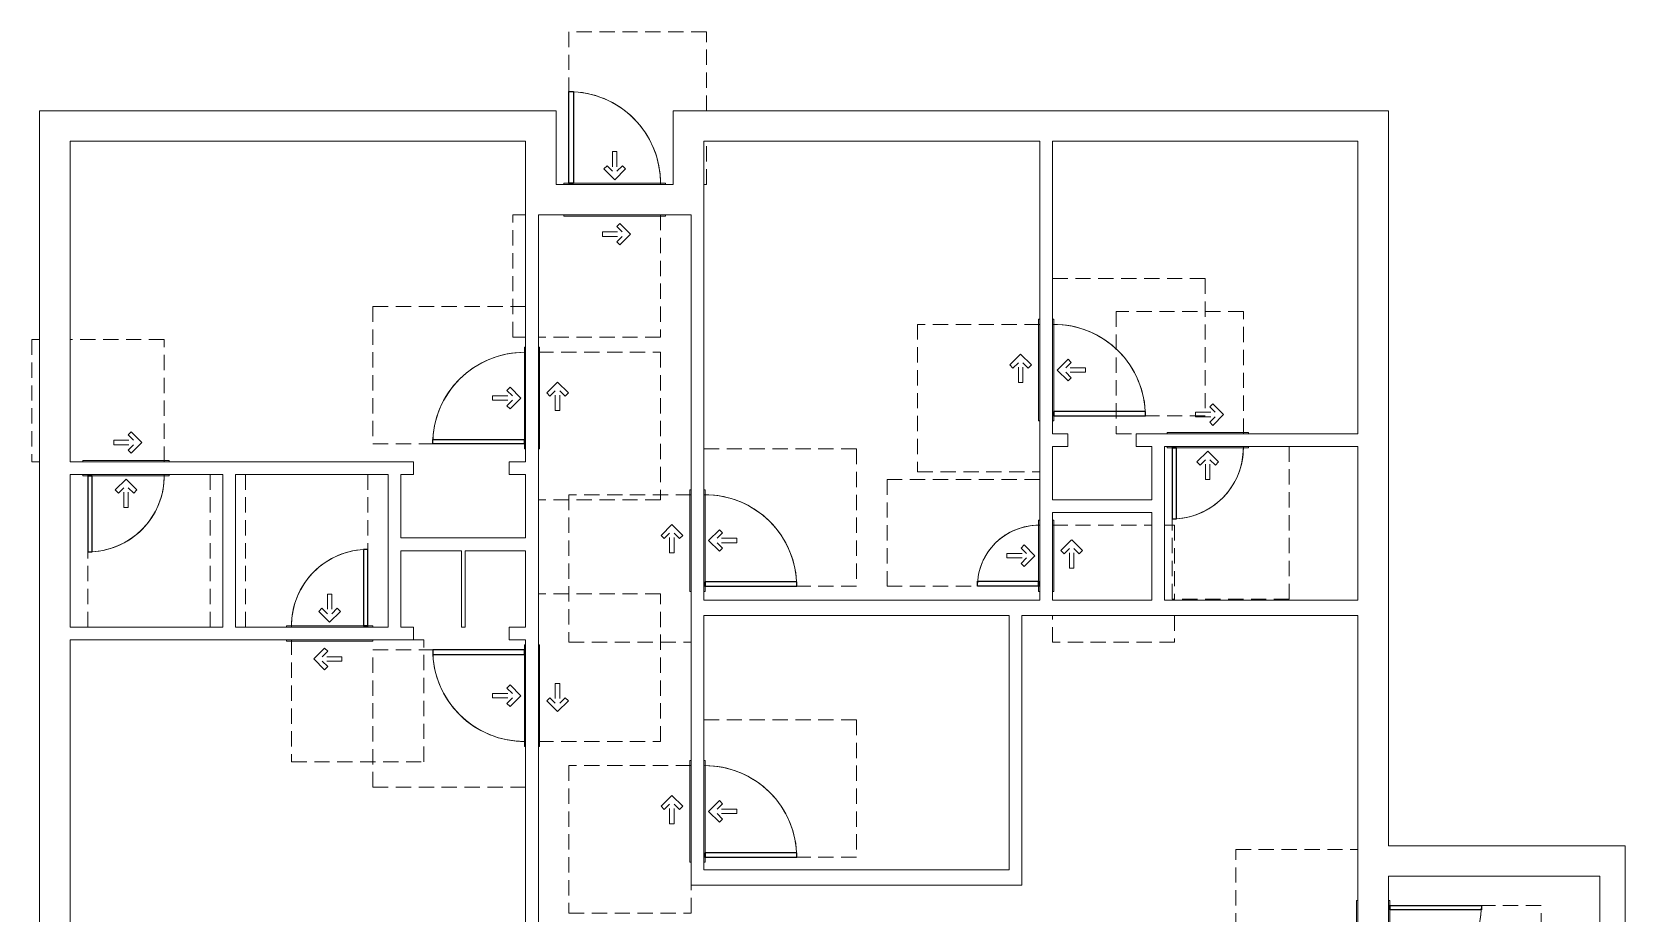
# Model space of a CAD drawing. Header units: inches. Extents: x -1352 to 84, y -1419 to 83.
# Drawn here: x -919 to -293, y -444 to -98 of the extents above; entities that cross this region are included whole.
import ezdxf

# ---------------------------------------------------------------- set-up
doc = ezdxf.new("R2010")
doc.units = ezdxf.units.IN
doc.header["$MEASUREMENT"] = 0
doc.linetypes.add('ADA Clearance', pattern=[9, 6, -3])
for name, color, linetype, lineweight in [('A-DOOR', 31, 'Continuous', 15), ('A-DOOR-FRAM', 31, 'Continuous', 15), ('A-WALL', 113, 'Continuous', 15), ('I-WALL', 2, 'Continuous', 15)]:
    doc.layers.add(name, color=color, linetype=linetype, lineweight=lineweight)

# ---------------------------------------------------------------- blocks, each defined once
blk = doc.blocks.new('Door-Single_CE_ - HM Door-2_ HM Frame-V1-ROOF')
at = {"layer": 'A-DOOR', "color": 253, "linetype": 'ADA Clearance'}
for p, q in [((-36, 62.5), (18, 62.5)), ((-36, 2.5), (-36, 62.5)), ((18, 62.5), (18, 2.5)), ((-0.89, 15.47), (-0.89, 7.72)), ((0.86, 15.47), (-0.89, 15.47)), ((0.86, 15.47), (0.86, 7.72)), ((-3.02, 9.85), (-4.26, 8.62)), ((-4.26, 8.62), (-0.02, 4.37)), ((-3.02, 9.85), (-0.89, 7.72)), ((4.22, 8.62), (-0.02, 4.37)), ((2.99, 9.85), (0.86, 7.72)), ((2.99, 9.85), (4.22, 8.62)), ((-18, -2.5), (-18, -50.5)), ((-2.02, -5.79), (-6.26, -10.04)), ((-0.78, -7.03), (-2.02, -5.79)), ((40, -50.5), (40, -2.5)), ((-2.02, -14.28), (-6.26, -10.04)), ((-0.78, -7.03), (-2.91, -9.16)), ((4.84, -9.16), (-2.91, -9.16)), ((4.84, -10.91), (-2.91, -10.91)), ((-0.78, -13.04), (-2.91, -10.91)), ((4.84, -10.91), (4.84, -9.16)), ((-0.78, -13.04), (-2.02, -14.28)), ((-18, -50.5), (40, -50.5))]:
    blk.add_line(p, q, dxfattribs=at)
at = {"layer": 'A-DOOR', "color": 8, "lineweight": 25}
for p, q in [((18, 39), (16.25, 39)), ((16.25, 39), (16.25, 3)), ((18, 39), (16.25, 39)), ((16.25, 39), (16.25, 3)), ((18, 3), (18, 39)), ((18, 3), (18, 39)), ((16.25, 3), (18, 3)), ((18, 3), (16.25, 3))]:
    blk.add_line(p, q, dxfattribs=at)
at = {"layer": 'A-DOOR', "color": 253}
for end in [179.99883, 180.5, 180.5, 180.5]:
    blk.add_arc((18, 3), 36, 90, end, dxfattribs=at)
at = {"layer": 'A-DOOR-FRAM', "color": 253}
for p, q in [((-20, 3), (20, 3)), ((-20, 2.5), (-20, 3)), ((20, 3), (20, 2.5)), ((-20, -3), (-20, -2.5)), ((20, -3), (-20, -3)), ((20, -2.5), (20, -3))]:
    blk.add_line(p, q, dxfattribs=at)
blk = doc.blocks.new('Door-Single_CE_ - HM Door-2_ HM Frame-5136980-ROOF')
at = {"layer": 'A-DOOR', "color": 253, "linetype": 'ADA Clearance'}
for p, q in [((-18, 50.5), (40, 50.5)), ((-18, 2.5), (-18, 50.5)), ((40, 50.5), (40, 2.5)), ((-2.02, 14.28), (-6.26, 10.04)), ((-0.78, 13.04), (-2.91, 10.91)), ((-0.78, 13.04), (-2.02, 14.28)), ((-2.02, 5.79), (-6.26, 10.04)), ((4.84, 10.91), (-2.91, 10.91)), ((4.84, 9.16), (-2.91, 9.16)), ((-0.78, 7.03), (-2.91, 9.16)), ((-0.78, 7.03), (-2.02, 5.79)), ((4.84, 10.91), (4.84, 9.16)), ((-36, -2.5), (-36, -62.5)), ((-4.26, -8.62), (-0.02, -4.37)), ((4.22, -8.62), (-0.02, -4.37)), ((18, -62.5), (18, -2.5)), ((-3.02, -9.85), (-4.26, -8.62)), ((-3.02, -9.85), (-0.89, -7.72)), ((-0.89, -15.47), (-0.89, -7.72)), ((0.86, -15.47), (0.86, -7.72)), ((2.99, -9.85), (0.86, -7.72)), ((2.99, -9.85), (4.22, -8.62)), ((0.86, -15.47), (-0.89, -15.47)), ((-36, -62.5), (18, -62.5))]:
    blk.add_line(p, q, dxfattribs=at)
at = {"layer": 'A-DOOR', "color": 8, "lineweight": 25}
for p, q in [((16.25, -39), (16.25, -3)), ((16.25, -3), (18, -3)), ((16.25, -39), (16.25, -3)), ((18, -3), (16.25, -3)), ((18, -3), (18, -39)), ((18, -3), (18, -39)), ((18, -39), (16.25, -39)), ((18, -39), (16.25, -39))]:
    blk.add_line(p, q, dxfattribs=at)
at = {"layer": 'A-DOOR', "color": 253}
for start in [179.5, 179.5, 179.5, 180.00117]:
    blk.add_arc((18, -3), 36, start, 270, dxfattribs=at)
at = {"layer": 'A-DOOR-FRAM', "color": 253}
for p, q in [((-20, 3), (20, 3)), ((-20, 2.5), (-20, 3)), ((20, 3), (20, 2.5)), ((-20, -3), (-20, -2.5)), ((20, -3), (-20, -3)), ((20, -2.5), (20, -3))]:
    blk.add_line(p, q, dxfattribs=at)
blk = doc.blocks.new('Door-Single_CE_ - HM Door-2_ HM Frame-5137317-ROOF')
at = {"layer": 'A-DOOR', "color": 253, "linetype": 'ADA Clearance'}
for p, q in [((-18, 54), (30, 54)), ((-18, 6), (-18, 54)), ((35, 54), (40, 54)), ((40, 54), (40, 6)), ((-2.02, 17.78), (-6.26, 13.54)), ((-2.02, 9.29), (-6.26, 13.54)), ((-0.78, 16.54), (-2.91, 14.41)), ((4.84, 14.41), (-2.91, 14.41)), ((4.84, 12.66), (-2.91, 12.66)), ((-0.78, 10.53), (-2.91, 12.66)), ((-0.78, 16.54), (-2.02, 17.78)), ((4.84, 14.41), (4.84, 12.66)), ((-0.78, 10.53), (-2.02, 9.29)), ((40, 6), (35, 6)), ((-35, -6), (-36, -6)), ((-36, -6), (-36, -23)), ((18, -66), (18, -6)), ((-4.26, -12.12), (-0.02, -7.87)), ((-3.02, -13.35), (-4.26, -12.12)), ((-3.02, -13.35), (-0.89, -11.22)), ((-0.89, -18.97), (-0.89, -11.22)), ((4.22, -12.12), (-0.02, -7.87)), ((0.86, -18.97), (0.86, -11.22)), ((2.99, -13.35), (0.86, -11.22)), ((2.99, -13.35), (4.22, -12.12)), ((0.86, -18.97), (-0.89, -18.97)), ((-36, -35), (-36, -66)), ((-36, -66), (18, -66))]:
    blk.add_line(p, q, dxfattribs=at)
at = {"layer": 'A-DOOR', "color": 8, "lineweight": 25}
for p, q in [((16.25, -42.5), (16.25, -6.5)), ((16.25, -6.5), (18, -6.5)), ((16.25, -42.5), (16.25, -6.5)), ((18, -6.5), (16.25, -6.5)), ((18, -6.5), (18, -42.5)), ((18, -6.5), (18, -42.5)), ((18, -42.5), (16.25, -42.5)), ((18, -42.5), (16.25, -42.5))]:
    blk.add_line(p, q, dxfattribs=at)
at = {"layer": 'A-DOOR', "color": 253}
for start in [179.5, 179.5, 179.5, 180.00117]:
    blk.add_arc((18, -6.5), 36, start, 270, dxfattribs=at)
at = {"layer": 'A-DOOR-FRAM', "color": 253}
for p, q in [((-20, 6.5), (20, 6.5)), ((-20, 6), (-20, 6.5)), ((20, 6.5), (20, 6)), ((-20, -6.5), (-20, -6)), ((20, -6), (20, -6.5)), ((20, -6.5), (-20, -6.5))]:
    blk.add_line(p, q, dxfattribs=at)
blk = doc.blocks.new('Door-Single_CE_ - HM Door-2_ HM Frame-V3-ROOF')
at = {"layer": 'A-DOOR', "color": 253, "linetype": 'ADA Clearance'}
for p, q in [((-36, 62.5), (18, 62.5)), ((-36, 2.5), (-36, 62.5)), ((18, 62.5), (18, 2.5)), ((-0.89, 15.47), (-0.89, 7.72)), ((0.86, 15.47), (-0.89, 15.47)), ((0.86, 15.47), (0.86, 7.72)), ((-3.02, 9.85), (-4.26, 8.62)), ((-4.26, 8.62), (-0.02, 4.37)), ((-3.02, 9.85), (-0.89, 7.72)), ((4.22, 8.62), (-0.02, 4.37)), ((2.99, 9.85), (0.86, 7.72)), ((2.99, 9.85), (4.22, 8.62)), ((-18, -2.5), (-18, -50.5)), ((-2.02, -5.79), (-6.26, -10.04)), ((-0.78, -7.03), (-2.02, -5.79)), ((40, -2.5), (29, -2.5)), ((40, -50.5), (40, -2.5)), ((-2.02, -14.28), (-6.26, -10.04)), ((-0.78, -7.03), (-2.91, -9.16)), ((4.84, -9.16), (-2.91, -9.16)), ((4.84, -10.91), (-2.91, -10.91)), ((-0.78, -13.04), (-2.91, -10.91)), ((4.84, -10.91), (4.84, -9.16)), ((-0.78, -13.04), (-2.02, -14.28)), ((-18, -50.5), (40, -50.5))]:
    blk.add_line(p, q, dxfattribs=at)
at = {"layer": 'A-DOOR', "color": 8, "lineweight": 25}
for p, q in [((18, 39), (16.25, 39)), ((16.25, 39), (16.25, 3)), ((18, 39), (16.25, 39)), ((16.25, 39), (16.25, 3)), ((18, 3), (18, 39)), ((18, 3), (18, 39)), ((16.25, 3), (18, 3)), ((18, 3), (16.25, 3))]:
    blk.add_line(p, q, dxfattribs=at)
at = {"layer": 'A-DOOR', "color": 253}
for end in [179.99883, 180.5, 180.5, 180.5]:
    blk.add_arc((18, 3), 36, 90, end, dxfattribs=at)
at = {"layer": 'A-DOOR-FRAM', "color": 253}
for p, q in [((-20, 3), (20, 3)), ((-20, 2.5), (-20, 3)), ((20, 3), (20, 2.5)), ((-20, -3), (-20, -2.5)), ((20, -3), (-20, -3)), ((20, -2.5), (20, -3))]:
    blk.add_line(p, q, dxfattribs=at)
blk = doc.blocks.new('Door-Single_CE_ - HM Door-2_ HM Frame-5138595-ROOF')
at = {"layer": 'A-DOOR', "color": 253, "linetype": 'ADA Clearance'}
for p, q in [((-32, 62.5), (14, 62.5)), ((-32, 2.5), (-32, 62.5)), ((14, 62.5), (14, 2.5)), ((-0.89, 15.47), (-0.89, 7.72)), ((0.86, 15.47), (-0.89, 15.47)), ((0.86, 15.47), (0.86, 7.72)), ((-3.02, 9.85), (-4.26, 8.62)), ((-4.26, 8.62), (-0.02, 4.37)), ((-3.02, 9.85), (-0.89, 7.72)), ((4.22, 8.62), (-0.02, 4.37)), ((2.99, 9.85), (0.86, 7.72)), ((2.99, 9.85), (4.22, 8.62)), ((-14, -2.5), (-14, -50.5)), ((-2.02, -5.79), (-6.26, -10.04)), ((-0.78, -7.03), (-2.02, -5.79)), ((36, -2.5), (28.11, -2.5)), ((36, -50.5), (36, -2.5)), ((-2.02, -14.28), (-6.26, -10.04)), ((-0.78, -7.03), (-2.91, -9.16)), ((4.84, -9.16), (-2.91, -9.16)), ((4.84, -10.91), (-2.91, -10.91)), ((-0.78, -13.04), (-2.91, -10.91)), ((4.84, -10.91), (4.84, -9.16)), ((-0.78, -13.04), (-2.02, -14.28)), ((-14, -50.5), (36, -50.5))]:
    blk.add_line(p, q, dxfattribs=at)
at = {"layer": 'A-DOOR', "color": 8, "lineweight": 25}
for p, q in [((14, 31), (12.25, 31)), ((12.25, 31), (12.25, 3)), ((14, 31), (12.25, 31)), ((12.25, 31), (12.25, 3)), ((14, 3), (14, 31)), ((14, 3), (14, 31)), ((12.25, 3), (14, 3)), ((14, 3), (12.25, 3))]:
    blk.add_line(p, q, dxfattribs=at)
at = {"layer": 'A-DOOR', "color": 253}
for end in [179.99825, 180.5, 180.56695, 180.56695]:
    blk.add_arc((14, 3), 28, 90, end, dxfattribs=at)
at = {"layer": 'A-DOOR-FRAM', "color": 253}
for p, q in [((-16, 3), (16, 3)), ((-16, 2.5), (-16, 3)), ((16, 3), (16, 2.5)), ((-16, -3), (-16, -2.5)), ((16, -3), (-16, -3)), ((16, -2.5), (16, -3))]:
    blk.add_line(p, q, dxfattribs=at)
blk = doc.blocks.new('Door-Single_CE_ - HM Door-2_ HM Frame-V5-ROOF')
at = {"layer": 'A-DOOR', "color": 253, "linetype": 'ADA Clearance'}
for p, q in [((-18, 54), (40, 54)), ((-18, 6), (-18, 54)), ((40, 54), (40, 6)), ((-2.02, 17.78), (-6.26, 13.54)), ((-2.02, 9.29), (-6.26, 13.54)), ((-0.78, 16.54), (-2.91, 14.41)), ((4.84, 14.41), (-2.91, 14.41)), ((4.84, 12.66), (-2.91, 12.66)), ((-0.78, 10.53), (-2.91, 12.66)), ((-0.78, 16.54), (-2.02, 17.78)), ((4.84, 14.41), (4.84, 12.66)), ((-0.78, 10.53), (-2.02, 9.29)), ((-36, -6), (-36, -66)), ((18, -66), (18, -6)), ((-4.26, -12.12), (-0.02, -7.87)), ((-3.02, -13.35), (-4.26, -12.12)), ((-3.02, -13.35), (-0.89, -11.22)), ((-0.89, -18.97), (-0.89, -11.22)), ((4.22, -12.12), (-0.02, -7.87)), ((0.86, -18.97), (0.86, -11.22)), ((2.99, -13.35), (0.86, -11.22)), ((2.99, -13.35), (4.22, -12.12)), ((0.86, -18.97), (-0.89, -18.97)), ((-36, -66), (18, -66))]:
    blk.add_line(p, q, dxfattribs=at)
at = {"layer": 'A-DOOR', "color": 8, "lineweight": 25}
for p, q in [((16.25, -42.5), (16.25, -6.5)), ((16.25, -6.5), (18, -6.5)), ((16.25, -42.5), (16.25, -6.5)), ((18, -6.5), (16.25, -6.5)), ((18, -6.5), (18, -42.5)), ((18, -6.5), (18, -42.5)), ((18, -42.5), (16.25, -42.5)), ((18, -42.5), (16.25, -42.5))]:
    blk.add_line(p, q, dxfattribs=at)
at = {"layer": 'A-DOOR', "color": 253}
for start in [179.5, 179.5, 179.5, 180.00117]:
    blk.add_arc((18, -6.5), 36, start, 270, dxfattribs=at)
at = {"layer": 'A-DOOR-FRAM', "color": 253}
for p, q in [((-20, 6.5), (20, 6.5)), ((-20, 6), (-20, 6.5)), ((20, 6.5), (20, 6)), ((-20, -6.5), (-20, -6)), ((20, -6), (20, -6.5)), ((20, -6.5), (-20, -6.5))]:
    blk.add_line(p, q, dxfattribs=at)
blk = doc.blocks.new('Door-Single_CE_ - HM Door-2_ HM Frame-V7-ROOF')
at = {"layer": 'A-DOOR', "color": 253, "linetype": 'ADA Clearance'}
for p, q in [((-33, 2.5), (-33, 62.5)), ((15, 62.5), (15, 2.5)), ((-0.89, 15.47), (-0.89, 7.72)), ((0.86, 15.47), (-0.89, 15.47)), ((0.86, 15.47), (0.86, 7.72)), ((-3.02, 9.85), (-4.26, 8.62)), ((-4.26, 8.62), (-0.02, 4.37)), ((-3.02, 9.85), (-0.89, 7.72)), ((4.22, 8.62), (-0.02, 4.37)), ((2.99, 9.85), (0.86, 7.72)), ((2.99, 9.85), (4.22, 8.62)), ((-15, -2.5), (-15, -50.5)), ((-2.02, -5.79), (-6.26, -10.04)), ((-0.78, -7.03), (-2.02, -5.79)), ((37, -2.5), (34, -2.5)), ((37, -50.5), (37, -2.5)), ((-2.02, -14.28), (-6.26, -10.04)), ((-0.78, -7.03), (-2.91, -9.16)), ((4.84, -9.16), (-2.91, -9.16)), ((4.84, -10.91), (-2.91, -10.91)), ((-0.78, -13.04), (-2.91, -10.91)), ((4.84, -10.91), (4.84, -9.16)), ((-0.78, -13.04), (-2.02, -14.28)), ((-15, -50.5), (22, -50.5)), ((34, -50.5), (37, -50.5))]:
    blk.add_line(p, q, dxfattribs=at)
at = {"layer": 'A-DOOR', "color": 8, "lineweight": 25}
for p, q in [((15, 33), (13.25, 33)), ((13.25, 33), (13.25, 3)), ((15, 33), (13.25, 33)), ((13.25, 33), (13.25, 3)), ((15, 3), (15, 33)), ((15, 3), (15, 33)), ((13.25, 3), (15, 3)), ((15, 3), (13.25, 3))]:
    blk.add_line(p, q, dxfattribs=at)
at = {"layer": 'A-DOOR', "color": 253}
for end in [179.99858, 180.5, 180.54772, 180.54772]:
    blk.add_arc((15, 3), 30, 90, end, dxfattribs=at)
at = {"layer": 'A-DOOR-FRAM', "color": 253}
for p, q in [((-17, 3), (17, 3)), ((-17, 2.5), (-17, 3)), ((17, 3), (17, 2.5)), ((-17, -3), (-17, -2.5)), ((17, -3), (-17, -3)), ((17, -2.5), (17, -3))]:
    blk.add_line(p, q, dxfattribs=at)
blk = doc.blocks.new('Door-Single_CE_ - HM Door-2_ HM Frame-V8-ROOF')
at = {"layer": 'A-DOOR', "color": 253, "linetype": 'ADA Clearance'}
for p, q in [((-33, 2.5), (-33, 62.5)), ((15, 62.5), (15, 2.5)), ((-0.89, 15.47), (-0.89, 7.72)), ((0.86, 15.47), (-0.89, 15.47)), ((0.86, 15.47), (0.86, 7.72)), ((-3.02, 9.85), (-4.26, 8.62)), ((-4.26, 8.62), (-0.02, 4.37)), ((-3.02, 9.85), (-0.89, 7.72)), ((4.22, 8.62), (-0.02, 4.37)), ((2.99, 9.85), (0.86, 7.72)), ((2.99, 9.85), (4.22, 8.62)), ((-15, -2.5), (-15, -50.5)), ((-2.02, -5.79), (-6.26, -10.04)), ((-0.78, -7.03), (-2.02, -5.79)), ((37, -2.5), (33, -2.5)), ((37, -50.5), (37, -2.5)), ((-2.02, -14.28), (-6.26, -10.04)), ((-0.78, -7.03), (-2.91, -9.16)), ((4.84, -9.16), (-2.91, -9.16)), ((4.84, -10.91), (-2.91, -10.91)), ((-0.78, -13.04), (-2.91, -10.91)), ((4.84, -10.91), (4.84, -9.16)), ((-0.78, -13.04), (-2.02, -14.28)), ((-15, -50.5), (37, -50.5))]:
    blk.add_line(p, q, dxfattribs=at)
at = {"layer": 'A-DOOR', "color": 8, "lineweight": 25}
for p, q in [((15, 33), (13.25, 33)), ((13.25, 33), (13.25, 3)), ((15, 33), (13.25, 33)), ((13.25, 33), (13.25, 3)), ((15, 3), (15, 33)), ((15, 3), (15, 33)), ((13.25, 3), (15, 3)), ((15, 3), (13.25, 3))]:
    blk.add_line(p, q, dxfattribs=at)
at = {"layer": 'A-DOOR', "color": 253}
for end in [179.99858, 180.5, 180.54772, 180.54772]:
    blk.add_arc((15, 3), 30, 90, end, dxfattribs=at)
at = {"layer": 'A-DOOR-FRAM', "color": 253}
for p, q in [((-17, 3), (17, 3)), ((-17, 2.5), (-17, 3)), ((17, 3), (17, 2.5)), ((-17, -3), (-17, -2.5)), ((17, -3), (-17, -3)), ((17, -2.5), (17, -3))]:
    blk.add_line(p, q, dxfattribs=at)
blk = doc.blocks.new('Door-Single_CE_ - WD Door-2_ WD Frame-5149567-ROOF')
at = {"layer": 'A-DOOR', "color": 253, "linetype": 'ADA Clearance'}
for p, q in [((-12, 50.5), (17.5, 50.5)), ((-12, 46.5), (-12, 50.5)), ((23.5, 50.5), (34, 50.5)), ((34, 50.5), (34, 2.5)), ((-12, 2.5), (-12, 41.5)), ((-2.02, 14.28), (-6.26, 10.04)), ((-0.78, 13.04), (-2.91, 10.91)), ((-0.78, 13.04), (-2.02, 14.28)), ((-2.02, 5.79), (-6.26, 10.04)), ((4.84, 10.91), (-2.91, 10.91)), ((4.84, 9.16), (-2.91, 9.16)), ((-0.78, 7.03), (-2.91, 9.16)), ((-0.78, 7.03), (-2.02, 5.79)), ((4.84, 10.91), (4.84, 9.16)), ((34, 2.5), (23.5, 2.5)), ((-30, -2.5), (-30, -62.5)), ((-4.26, -8.62), (-0.02, -4.37)), ((4.22, -8.62), (-0.02, -4.37)), ((12, -62.5), (12, -2.5)), ((-3.02, -9.85), (-4.26, -8.62)), ((-3.02, -9.85), (-0.89, -7.72)), ((-0.89, -15.47), (-0.89, -7.72)), ((0.86, -15.47), (0.86, -7.72)), ((2.99, -9.85), (0.86, -7.72)), ((2.99, -9.85), (4.22, -8.62)), ((0.86, -15.47), (-0.89, -15.47)), ((-30, -62.5), (12, -62.5))]:
    blk.add_line(p, q, dxfattribs=at)
at = {"layer": 'A-DOOR', "color": 8, "lineweight": 25}
for p, q in [((10, -27), (10, -3)), ((10, -3), (12, -3)), ((10, -27), (10, -3)), ((12, -3), (10, -3)), ((12, -3), (12, -27)), ((12, -3), (12, -27)), ((12, -27), (10, -27)), ((12, -27), (10, -27))]:
    blk.add_line(p, q, dxfattribs=at)
at = {"layer": 'A-DOOR', "color": 253}
for start in [179.38763, 179.38763, 179.5, 180.00175]:
    blk.add_arc((12, -3), 24, start, 270, dxfattribs=at)
at = {"layer": 'A-DOOR-FRAM', "color": 253}
for p, q in [((-14, 3), (14, 3)), ((-14, 2.5), (-14, 3)), ((14, 3), (14, 2.5)), ((-14, -3), (-14, -2.5)), ((14, -3), (-14, -3)), ((14, -2.5), (14, -3))]:
    blk.add_line(p, q, dxfattribs=at)

msp = doc.modelspace()

# ---------------------------------------------------------------- linework, layer by layer
at = {"layer": 'A-WALL', "color": 253}
for p, q in [((-916.01, -876.76), (-916.01, -128.76)), ((-916.01, -128.76), (-713.01, -128.76)), ((-713.01, -128.76), (-713.01, -157.76)), ((-667.01, -157.76), (-667.01, -128.76)), ((-667.01, -128.76), (-386.01, -128.76)), ((-386.01, -128.76), (-386.01, -417.76)), ((-904.01, -140.76), (-904.01, -266.76)), ((-725.01, -140.76), (-904.01, -140.76)), ((-725.01, -169.76), (-725.01, -140.76)), ((-655.01, -140.76), (-655.01, -169.76)), ((-523.01, -140.76), (-655.01, -140.76)), ((-398.01, -140.76), (-518.01, -140.76)), ((-398.01, -255.76), (-398.01, -140.76)), ((-713.01, -157.76), (-667.01, -157.76)), ((-660.01, -169.76), (-720.01, -169.76)), ((-398.01, -321.26), (-398.01, -260.76)), ((-904.01, -271.76), (-904.01, -331.76)), ((-655.01, -321.26), (-523.01, -321.26)), ((-518.01, -321.26), (-479.01, -321.26)), ((-474.01, -321.26), (-398.01, -321.26)), ((-535.01, -327.26), (-655.01, -327.26)), ((-398.01, -327.26), (-530.01, -327.26)), ((-398.01, -492.26), (-398.01, -327.26)), ((-904.01, -336.76), (-904.01, -587.76)), ((-386.01, -417.76), (-293.01, -417.76)), ((-293.01, -417.76), (-293.01, -587.76)), ((-655.01, -427.26), (-535.01, -427.26)), ((-530.01, -433.26), (-530.01, -427.26)), ((-386.01, -429.76), (-386.01, -575.76)), ((-303.01, -429.76), (-386.01, -429.76)), ((-303.01, -575.76), (-303.01, -429.76)), ((-530.01, -433.26), (-655.01, -433.26))]:
    msp.add_line(p, q, dxfattribs=at)
at = {"layer": 'I-WALL', "color": 253}
for p, q in [((-523.01, -321.26), (-523.01, -140.76)), ((-518.01, -140.76), (-518.01, -255.76)), ((-725.01, -266.76), (-725.01, -169.76)), ((-720.01, -169.76), (-720.01, -788.76)), ((-660.01, -433.26), (-660.01, -169.76)), ((-655.01, -169.76), (-655.01, -321.26)), ((-518.01, -255.76), (-512.01, -255.76)), ((-512.01, -255.76), (-512.01, -260.76)), ((-485.12, -255.76), (-398.01, -255.76)), ((-485.12, -255.76), (-485.12, -260.76)), ((-518.01, -260.76), (-518.01, -281.76)), ((-512.01, -260.76), (-518.01, -260.76)), ((-479.01, -260.76), (-485.12, -260.76)), ((-479.01, -281.76), (-479.01, -260.76)), ((-474.01, -260.76), (-474.01, -321.26)), ((-398.01, -260.76), (-474.01, -260.76)), ((-904.01, -266.76), (-769.01, -266.76)), ((-769.01, -266.76), (-769.01, -271.76)), ((-731.51, -266.76), (-725.01, -266.76)), ((-731.51, -266.76), (-731.51, -271.76)), ((-844.01, -271.76), (-904.01, -271.76)), ((-844.01, -331.76), (-844.01, -271.76)), ((-779.01, -271.76), (-839.01, -271.76)), ((-839.01, -271.76), (-839.01, -331.76)), ((-779.01, -331.76), (-779.01, -271.76)), ((-769.01, -271.76), (-774.01, -271.76)), ((-774.01, -271.76), (-774.01, -296.76)), ((-725.01, -271.76), (-731.51, -271.76)), ((-725.01, -296.76), (-725.01, -271.76)), ((-518.01, -281.76), (-479.01, -281.76)), ((-479.01, -286.76), (-518.01, -286.76)), ((-518.01, -286.76), (-518.01, -321.26)), ((-479.01, -321.26), (-479.01, -286.76)), ((-774.01, -296.76), (-725.01, -296.76)), ((-774.01, -301.76), (-774.01, -331.76)), ((-750.26, -301.76), (-774.01, -301.76)), ((-750.26, -331.76), (-750.26, -301.76)), ((-725.01, -301.76), (-748.76, -301.76)), ((-748.76, -301.76), (-748.76, -331.76)), ((-725.01, -331.76), (-725.01, -301.76)), ((-904.01, -331.76), (-844.01, -331.76)), ((-839.01, -331.76), (-779.01, -331.76)), ((-774.01, -331.76), (-769.01, -331.76)), ((-769.01, -331.76), (-769.01, -336.76)), ((-750.26, -331.76), (-748.76, -331.76)), ((-731.51, -331.76), (-725.01, -331.76)), ((-731.51, -331.76), (-731.51, -336.76)), ((-655.01, -327.26), (-655.01, -427.26)), ((-535.01, -427.26), (-535.01, -327.26)), ((-530.01, -327.26), (-530.01, -427.26)), ((-769.01, -336.76), (-904.01, -336.76)), ((-725.01, -336.76), (-731.51, -336.76)), ((-725.01, -587.76), (-725.01, -336.76)), ((-660.01, -433.26), (-655.01, -433.26))]:
    msp.add_line(p, q, dxfattribs=at)

# ---------------------------------------------------------------- block references
at = {"layer": 'A-DOOR', "color": 253}
for name, p, rotation in [('Door-Single_CE_ - HM Door-2_ HM Frame-5137317-ROOF', (-690.01, -163.76), 180), ('Door-Single_CE_ - HM Door-2_ HM Frame-V1-ROOF', (-520.51, -230.76), 269.9999999999997), ('Door-Single_CE_ - HM Door-2_ HM Frame-5136980-ROOF', (-722.51, -241.76), 269.9999999999997), ('Door-Single_CE_ - HM Door-2_ HM Frame-5138595-ROOF', (-457.01, -258.26), 180), ('Door-Single_CE_ - HM Door-2_ HM Frame-V7-ROOF', (-882.01, -269.26), 180), ('Door-Single_CE_ - HM Door-2_ HM Frame-V1-ROOF', (-657.51, -297.76), 269.9999999999997), ('Door-Single_CE_ - WD Door-2_ WD Frame-5149567-ROOF', (-520.51, -303.76), 269.9999999999997), ('Door-Single_CE_ - HM Door-2_ HM Frame-V1-ROOF', (-722.51, -358.76), 89.99999999999972), ('Door-Single_CE_ - HM Door-2_ HM Frame-V3-ROOF', (-657.51, -404.26), 269.9999999999997), ('Door-Single_CE_ - HM Door-2_ HM Frame-V5-ROOF', (-392.01, -459.26), 89.99999999999972)]:
    msp.add_blockref(name, p, dxfattribs=dict(at, rotation=rotation))
msp.add_blockref('Door-Single_CE_ - HM Door-2_ HM Frame-V8-ROOF', (-802.01, -334.26), dxfattribs=at)

doc.saveas('drawing.dxf')
